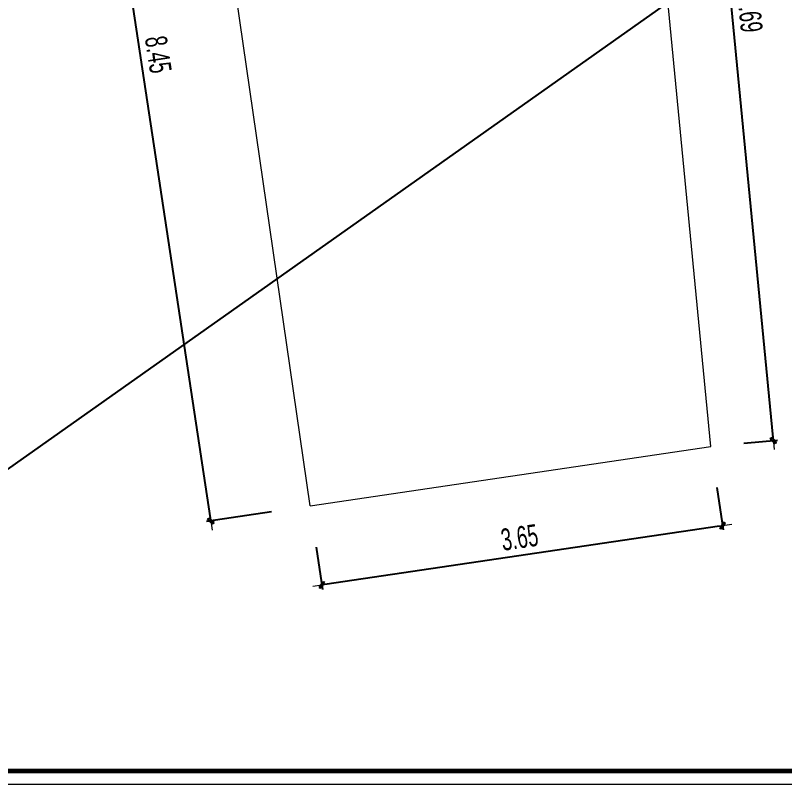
# Model space of a CAD drawing. Header units: millimetres. Extents: x 480521 to 6014615, y -961280 to 187869.
# Drawn here: x 735092 to 742022, y 95764 to 102695 of the extents above; entities that cross this region are included whole.
import ezdxf
from ezdxf.enums import TextEntityAlignment as Align

# ---------------------------------------------------------------- set-up
doc = ezdxf.new("R2010")
doc.units = ezdxf.units.MM
doc.header["$LTSCALE"] = 600
doc.header["$MEASUREMENT"] = 0
doc.layers.get('0').update_dxf_attribs({"lineweight": 0})
doc.layers.get('Defpoints').update_dxf_attribs({"lineweight": 0})
for name, color, linetype, lineweight in [('dim', 144, 'Continuous', 13), ('Khungten_LCDI', 7, 'Continuous', 25), ('LC Dim', 8, 'Continuous', 18), ('LC Net thay', 7, 'Continuous', 25), ('LC Text1', 3, 'Continuous', 20)]:
    doc.layers.add(name, color=color, linetype=linetype, lineweight=lineweight)
doc.layers.add('KCS_Plotter', color=11, linetype='Continuous', plot=False)
doc.styles.add('HOATBIF', font='hoatbif.shx', dxfattribs={"width": 0.65})
doc.styles.add('Khungten', font='VHAVAN.TTF', dxfattribs={"width": 0.9, "height": 5000})
doc.styles.add('LC 1', font='VHAVANB.TTF')
doc.styles.add('Title', font='VHBLACK.TTF')
doc.dimstyles.new('1-100 (1-60)', dxfattribs={"dimscale": 79, "dimtxt": 2.5, "dimasz": 0.35, "dimexe": 0.5, "dimexo": 0, "dimgap": 0.8, "dimtad": 1, "dimdec": 0, "dimzin": 0, "dimdsep": 46, "dimtxsty": 'HOATBIF', "dimblk1": 'DOT', "dimblk2": 'DOT', "dimsah": 1, "dimcen": -1, "dimdle": 1, "dimclrd": 256, "dimclre": 256, "dimclrt": 4, "dimadec": 3, "dimazin": 2, "dimtfac": 0.333333, "dimtdec": 0, "dimtix": 1, "dimtmove": 2, "dimatfit": 3, "dimldrblk": 'DOT', "dimfxl": 1, "dimtvp": 0.833333, "dimtolj": 1, "dimtzin": 0, "dimarcsym": 0})

# ---------------------------------------------------------------- blocks, each defined once
blk = doc.blocks.new('lcdi fix')
at = {"layer": 'Defpoints', "lineweight": 0}
blk.add_lwpolyline([(-1200, -14850), (-1200, 14850), (40800, 14850), (40800, -14850)], close=True, dxfattribs=at)
at = {"layer": 'Khungten_LCDI', "color": 5, "lineweight": 60}
blk.add_lwpolyline([(0, -14650), (0, 14650), (40600, 14650), (40600, -14650)], close=True, dxfattribs=at)
at = {"color": 7, "style": 'Khungten', "width": 0.8}
for tag, p in [('REVISION', (39499, -10746)), ('NGAYHT', (39546, -11609))]:
    blk.add_attdef(tag, text='', height=200, dxfattribs=at).set_placement(p, align=Align.CENTER)
at = {"layer": 'LC Text1', "color": 3, "style": 'LC 1', "width": 1.834006}
for tag, p, p2 in [('TENBANVE1', (36913, -8886), (40339, -8886)), ('TENBANVE2', (36913, -9562), (40339, -9562))]:
    blk.add_attdef(tag, text='', height=250, dxfattribs=at).set_placement(p, p2, align=Align.FIT)
at = {"layer": 'LC Text1', "style": 'Title', "width": 0.7}
blk.add_attdef('SOBANVE', text='', height=250, dxfattribs=at).set_placement((39562, -13896), align=Align.CENTER)
blk = doc.blocks.new('DOT')
at = {"layer": 'dim'}
for p, q in [((-3, 0), (3, 0)), ((-1, -1), (1, 1))]:
    blk.add_line(p, q, dxfattribs=at)
blk.add_lwpolyline([(0.5, 1), (-1, -0.5), (-0.5, -1), (1, 0.5)], close=True, dxfattribs=at)
blk = doc.blocks.new('*D89')
at = {"layer": 'Defpoints', "color": 0, "transparency": 16777216}
for p in [(736132.1, 106579.5), (737398.7, 98221.8), (736852.1, 98139)]:
    blk.add_point(p, dxfattribs=at)
at = {"layer": 'LC Dim', "lineweight": -2, "transparency": 16777216}
for p, q in [((736132.1, 106579.5), (735546.4, 106490.8)), ((735589.6, 106469.3), (736847.9, 98166.3)), ((737398.7, 98221.8), (736813, 98133.1))]:
    blk.add_line(p, q, dxfattribs=at)
at = {"layer": 'LC Dim', "lineweight": -2, "transparency": 16777216, "xscale": 27.65, "yscale": 27.65, "zscale": 27.65}
for p, rotation in [((735585.5, 106496.7), 98.61761831594488), ((736852.1, 98139), 278.6176183159449)]:
    blk.add_blockref('DOT', p, dxfattribs=dict(at, rotation=rotation))
at = {"layer": 'LC Dim', "color": 4, "transparency": 16777216, "insert": (736378.9, 102342.1), "char_height": 197.5, "attachment_point": 5, "rotation": 278.61762, "style": 'HOATBIF'}
blk.add_mtext('\\A1;8.45', dxfattribs=at)
blk = doc.blocks.new('_Dot')
at = {"color": 0, "linetype": 'ByBlock', "lineweight": -2}
blk.add_line((-0.5, 0), (-1, 0), dxfattribs=at)
at = {"color": 0, "linetype": 'ByBlock', "const_width": 0.5}
blk.add_lwpolyline([(-0.25, 0, 1), (0.25, 0, 1)], format="xyb", close=True, dxfattribs=at)
blk = doc.blocks.new('*D91')
at = {"layer": 'Defpoints', "color": 0, "transparency": 16777216}
for p in [(740912.7, 106496.8), (741919.3, 98865), (741653.1, 98839.3)]:
    blk.add_point(p, dxfattribs=at)
at = {"layer": 'LC Dim', "lineweight": -2, "transparency": 16777216}
for p, q in [((740912.7, 106496.8), (741218.3, 106526.3)), ((741181.6, 106495), (741916.7, 98892.5)), ((741653.1, 98839.3), (741958.6, 98868.8))]:
    blk.add_line(p, q, dxfattribs=at)
at = {"layer": 'LC Dim', "lineweight": -2, "transparency": 16777216, "xscale": 27.65, "yscale": 27.65, "zscale": 27.65}
for p, rotation in [((741179, 106522.5), 95.52236581109958), ((741919.3, 98865), 275.5223658110996)]:
    blk.add_blockref('DOT', p, dxfattribs=dict(at, rotation=rotation))
at = {"layer": 'LC Dim', "color": 4, "transparency": 16777216, "insert": (741710.3, 102709.4), "char_height": 197.5, "attachment_point": 5, "rotation": 275.52237, "style": 'HOATBIF'}
blk.add_mtext('\\A1;7.69', dxfattribs=at)
blk = doc.blocks.new('*D92')
at = {"layer": 'Defpoints', "color": 0, "transparency": 16777216}
for p in [(741412.1, 98439.5), (737801.7, 97903.4), (737852.4, 97562)]:
    blk.add_point(p, dxfattribs=at)
at = {"layer": 'LC Dim', "lineweight": -2, "transparency": 16777216}
for p, q in [((741412.1, 98439.5), (741468.6, 98059)), ((741435.4, 98094), (737879.7, 97566.1)), ((737801.7, 97903.4), (737858.2, 97522.9))]:
    blk.add_line(p, q, dxfattribs=at)
at = {"layer": 'LC Dim', "lineweight": -2, "transparency": 16777216, "xscale": 27.65, "yscale": 27.65, "zscale": 27.65}
for p, rotation in [((741462.8, 98098.1), 8.445908346024327), ((737852.4, 97562), 188.4459083460243)]:
    blk.add_blockref('DOT', p, dxfattribs=dict(at, rotation=rotation))
at = {"layer": 'LC Dim', "color": 4, "transparency": 16777216, "insert": (739633.8, 97990.2), "char_height": 197.5, "attachment_point": 5, "rotation": 8.44591, "style": 'HOATBIF'}
blk.add_mtext('\\A1;3.65', dxfattribs=at)

msp = doc.modelspace()

# ---------------------------------------------------------------- linework, layer by layer
at = {"layer": 'KCS_Plotter'}
msp.add_line((731004.637, 95763.59), (756204.637, 113583.591), dxfattribs=at)
at = {"layer": 'LC Net thay', "color": 7, "linetype": 'Continuous', "lineweight": 0}
for p, q in [((737746.586, 98274.556), (736534.873, 106640.557)), ((741356.972, 98810.648), (740616.621, 106468.17)), ((737746.586, 98274.556), (741356.972, 98810.648))]:
    msp.add_line(p, q, dxfattribs=at)

# ---------------------------------------------------------------- block references
at = {"layer": 'LC Net thay', "xscale": 0.6000000155618168, "yscale": 0.6000000155618168, "zscale": 0.6000000155618168}
msp.add_blockref('lcdi fix', (731724.637, 104673.591), dxfattribs=at)

# ---------------------------------------------------------------- dimensions: what is measured, and where the dimension line sits
at = {"layer": 'LC Dim'}
for base, p1, p2, angle, picture, middle in [((736852.069, 98138.992), (736132.068, 106579.512), (737398.678, 98221.83), 98.6176183, '*D89', (736378.886, 102342.099)), ((741919.323, 98865.017), (740912.726, 106496.799), (741653.079, 98839.276), 95.5223658, '*D91', (741710.345, 102709.364))]:
    dim = msp.add_linear_dim(base=base, p1=p1, p2=p2, angle=angle, dimstyle='1-100 (1-60)', override={"dimdec": 2, "dimlfac": 0.001}, dxfattribs=at)
    dim.commit()
    dim.dimension.update_dxf_attribs({"geometry": picture, "text_midpoint": middle})
dim = msp.add_aligned_dim(p1=(741412.078, 98439.53), p2=(737801.692, 97903.439), distance=345.186, dimstyle='1-100 (1-60)', override={"dimdec": 2, "dimlfac": 0.001}, dxfattribs=at)
dim.commit()
dim.dimension.update_dxf_attribs({"geometry": '*D92', "text_midpoint": (739633.798, 97990.236)})

doc.saveas('drawing.dxf')
